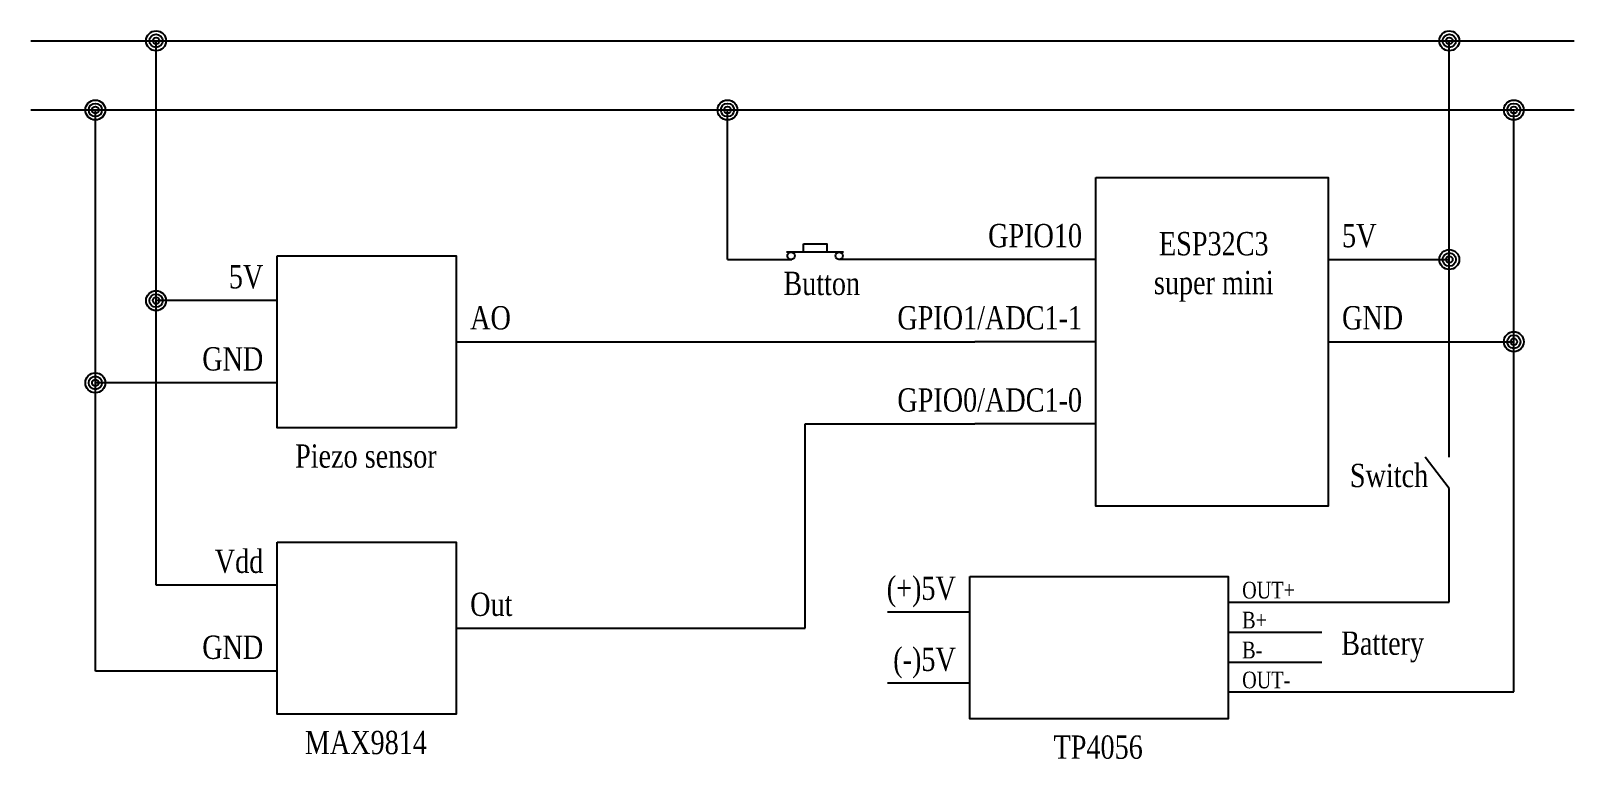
# Model space of a CAD drawing. Header units: millimetres. Extents: x 143082 to 654135, y 72907 to 182214.
# Drawn here: x 143082 to 374725, y 72907 to 182214 of the extents above; entities outside this region: 1.
import ezdxf

# ---------------------------------------------------------------- set-up
doc = ezdxf.new("R2010")
doc.units = ezdxf.units.MM
doc.styles.add('textdim', font='times.ttf', dxfattribs={"width": 0.8})

msp = doc.modelspace()

# ---------------------------------------------------------------- linework, layer by layer
for p, q in [((143082, 180718), (374725, 180718)), ((161875, 99007), (161875, 180718)), ((355983, 147889), (355983, 180718)), ((143082, 170339), (374725, 170339)), ((152759, 86104), (152759, 170339)), ((247643, 147889), (247643, 170339)), ((365667, 82988), (365667, 170339)), ((265060, 148997), (256523, 148997)), ((247643, 147889), (257308, 147889)), ((302953, 147889), (264295, 147889)), ((337800, 147889), (355983, 147889)), ((355983, 118246), (355983, 147889)), ((180058, 141722), (161875, 141722)), ((206934, 135556), (284770, 135556)), ((302953, 135556), (284770, 135556)), ((302953, 135556), (284770, 135556)), ((337800, 135556), (355983, 135556)), ((337800, 135556), (365667, 135556)), ((161875, 129389), (152759, 129389)), ((180058, 129389), (161875, 129389)), ((180058, 129389), (161875, 129389)), ((259284, 92555), (259284, 123222)), ((259284, 123222), (284770, 123222)), ((302953, 123222), (284770, 123222)), ((355983, 113539), (352365, 118246)), ((355983, 96471), (355983, 113539)), ((180058, 99007), (161875, 99007)), ((322812, 96471), (355983, 96471)), ((284006, 94970), (271683, 94970)), ((206934, 92555), (232270, 92555)), ((232270, 92555), (259284, 92555)), ((322812, 91977), (336861, 91977)), ((180058, 86104), (152759, 86104)), ((322812, 87483), (336861, 87483)), ((284006, 84297), (271683, 84297)), ((322812, 82988), (365667, 82988))]:
    msp.add_line(p, q)
for points in [[(302953, 160222), (337800, 160222), (337800, 110889), (302953, 110889)], [(180058, 148458), (206934, 148458), (206934, 122653), (180058, 122653)], [(259046, 150243), (262537, 150243), (262537, 148997), (259046, 148997)], [(180058, 105458), (206934, 105458), (206934, 79653), (180058, 79653)], [(284006, 100306), (322812, 100306), (322812, 78960), (284006, 78960)]]:
    msp.add_lwpolyline(points, close=True)
for centre, radius in [((161875, 180718), 1496), ((161875, 180718), 997), ((161875, 180718), 499), ((355983, 180718), 1496), ((355983, 180718), 997), ((355983, 180718), 499), ((152759, 170339), 1496), ((247643, 170339), 1496), ((365667, 170339), 1496), ((152759, 170339), 997), ((152759, 170339), 499), ((247643, 170339), 997), ((247643, 170339), 499), ((365667, 170339), 997), ((365667, 170339), 499), ((257188, 148444), 555), ((264415, 148444), 555), ((355983, 147889), 1496), ((355983, 147889), 997), ((355983, 147889), 499), ((161875, 141722), 1496), ((161875, 141722), 997), ((161875, 141722), 499), ((365667, 135556), 1496), ((365667, 135556), 997), ((365667, 135556), 499), ((152759, 129389), 1496), ((152759, 129389), 997), ((152759, 129389), 499)]:
    msp.add_circle(centre, radius)

# ---------------------------------------------------------------- texts
at = {"style": 'textdim'}
for s, width, insert, char_height, attachment_point in [('\\pxql;GND', 14234.29, (647712, 169027), 2500, 1), ('\\pxqr;GPIO10', 14234.29, (300864, 153236), 3500, 3), ('\\pxql;5V', 14234.29, (339889, 153236), 3500, 1), ('\\pxqc;ESP32C3\\Psuper mini', 21141.43, (310065, 152026), 3500, 1), ('\\pxqr;5V', 14234.29, (177969, 147069), 3500, 3), ('\\pxqr;Button', 14234.29, (267547, 146060), 3500, 3), ('\\pxql;AO', 14234.29, (209023, 140902), 3500, 1), ('\\pxqr;GPIO1/ADC1-1', 26717.13, (300864, 140902), 3500, 3), ('\\pxql;GND', 14234.29, (339889, 140902), 3500, 1), ('\\pxqr;GND', 14234.29, (177969, 134736), 3500, 3), ('\\pxqr;GPIO0/ADC1-0', 29253.94, (300864, 128569), 3500, 3), ('\\pxqc;Piezo sensor', 21141.43, (182797, 120153), 3500, 1), ('\\pxqc;Switch', 21141.43, (336370, 117235), 3500, 1), ('\\pxqr;Vdd', 14234.29, (177969, 104353), 3500, 3), ('\\pxqr;(+)5V', 26717.13, (281917, 100316), 3500, 3), ('\\pxql;Out', 14234.29, (209023, 97902), 3500, 1), ('\\pxql;OUT+', 14234.29, (324900, 99521), 2500, 1), ('\\pxql;B+', 14234.29, (324900, 95027), 2500, 1), ('\\pxqr;GND', 14234.29, (177969, 91451), 3500, 3), ('\\pxql;B-', 14234.29, (324900, 90533), 2500, 1), ('\\pxqc;Battery', 21141.43, (335408, 92063), 3500, 1), ('\\pxqr;(-)5V', 26717.13, (281917, 89643), 3500, 3), ('\\pxql;OUT-', 14234.29, (324900, 86039), 2500, 1), ('\\pxqc;MAX9814', 21141.43, (182797, 77153), 3500, 1), ('\\pxqc;TP4056', 21141.43, (292710, 76459), 3500, 1)]:
    msp.add_mtext_dynamic_manual_height_columns(s, width=width, gutter_width=3121, heights=[0], dxfattribs=dict(at, insert=insert, char_height=char_height, attachment_point=attachment_point))

doc.saveas('drawing.dxf')
